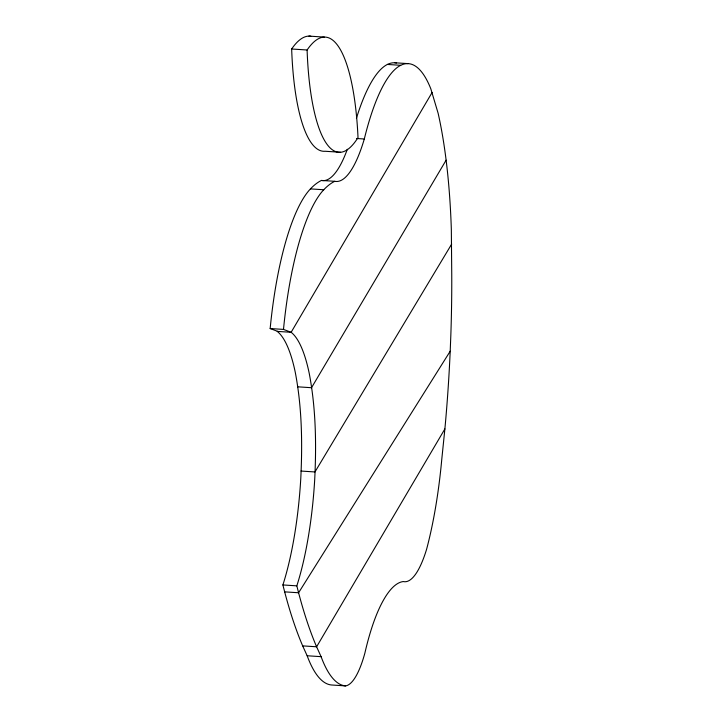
<?xml version="1.0" encoding="UTF-8"?>
<svg xmlns="http://www.w3.org/2000/svg" width="722" height="722" viewBox="0 0 722 722"><rect width="100%" height="100%" fill="white"/><g stroke="black" fill="none" stroke-linecap="round" stroke-linejoin="round"><path stroke-width="1.08" d="M345.612 685.9A194.76 51.749 -86.3 0 1 321.091 656.659L316.606 646.786A506.032 134.463 -86.3 0 1 298.592 592.762L296.823 585.849A151.142 40.161 -86.3 0 0 314.72 479.273C316.453 443.877 315.902 408.165 309.206 373.265A151.142 40.161 -86.3 0 0 291.137 332.291L277.203 331.389A151.142 40.161 -86.3 0 1 295.28 372.362C301.967 407.262 302.518 442.983 300.785 478.37A151.142 40.161 -86.3 0 1 282.889 584.946L284.658 591.859A506.032 134.463 -86.3 0 0 302.671 645.883L307.157 655.766A194.76 51.749 -86.3 0 0 331.678 684.997L345.612 685.9A87.949 23.366 -86.3 0 0 364.863 653.157A151.232 40.188 -86.3 0 1 378.888 609.206A161.376 42.878 -86.3 0 1 403.363 581.553A100.196 26.624 -86.3 0 0 426.594 549.28A181.105 48.121 -86.3 0 0 441.738 459.679L444.887 428.931A433.182 115.105 -86.3 0 0 450.203 351.208L450.817 335.685A433.182 115.105 -86.3 0 0 451.746 274.315L451.331 229.244A288.61 76.694 -86.3 0 0 438.119 113.246L430.835 88.869A185.175 49.204 -86.3 0 0 400.728 65.305L387.398 64.448A174.688 46.425 -86.3 0 0 356.424 118.291M432.126 92.443L291.137 332.291L283.493 329.403L270.163 328.546A170.157 45.215 -86.3 0 1 310.442 188.893A254.767 67.697 -86.3 0 1 321.443 180.446A126.142 33.519 -86.3 0 0 347.327 149.264M444.887 428.931L316.606 646.786L302.671 645.883M446.115 160.185L311.525 387.714L297.59 386.812M451.692 244.054L314.954 471.953L301.02 471.051M450.203 351.208L298.592 592.762L284.658 591.859M308.926 36.1L324.368 37.102M340.585 152.261L325.135 151.259A154.057 40.937 -86.3 0 1 291.661 48.997L307.103 49.998A159.255 42.318 -86.3 0 1 358.013 137.586A154.057 40.937 -86.3 0 1 307.103 49.998M394.753 62.769L408.083 63.626M356.524 138.498L364.303 139.003A174.688 46.425 -86.3 0 1 400.728 65.305M321.443 180.446L334.773 181.303A126.142 33.519 -86.3 0 0 364.303 139.003M310.442 188.893L323.763 189.751A254.767 67.697 -86.3 0 1 334.773 181.303M282.889 584.946L296.823 585.849M307.157 655.766L321.091 656.659M270.163 328.546L277.808 331.434M283.493 329.403A170.157 45.215 -86.3 0 1 323.763 189.751M291.661 48.997A159.255 42.318 -86.3 0 1 310.794 36.217M387.398 64.448A185.175 49.204 -86.3 0 1 396.558 62.976"/></g></svg>
